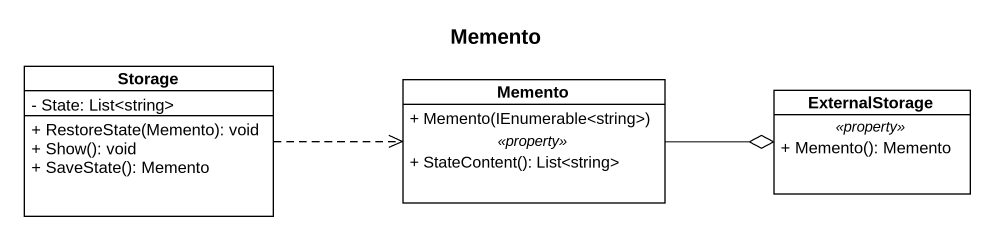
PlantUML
@startuml
title Memento
hide circle
hide empty members
skinparam classAttributeIconSize 0
class "Storage" as Storage_ {
  - State: List<string>
  + RestoreState(Memento): void
  + Show(): void
  + SaveState(): Memento
}
class Memento {
  + Memento(IEnumerable<string>)
  .. <<property>> ..
  + StateContent(): List<string>
}
class ExternalStorage {
  .. <<property>> ..
  + Memento(): Memento
}
Storage_ .right.> Memento
Memento -right-o ExternalStorage
@enduml
